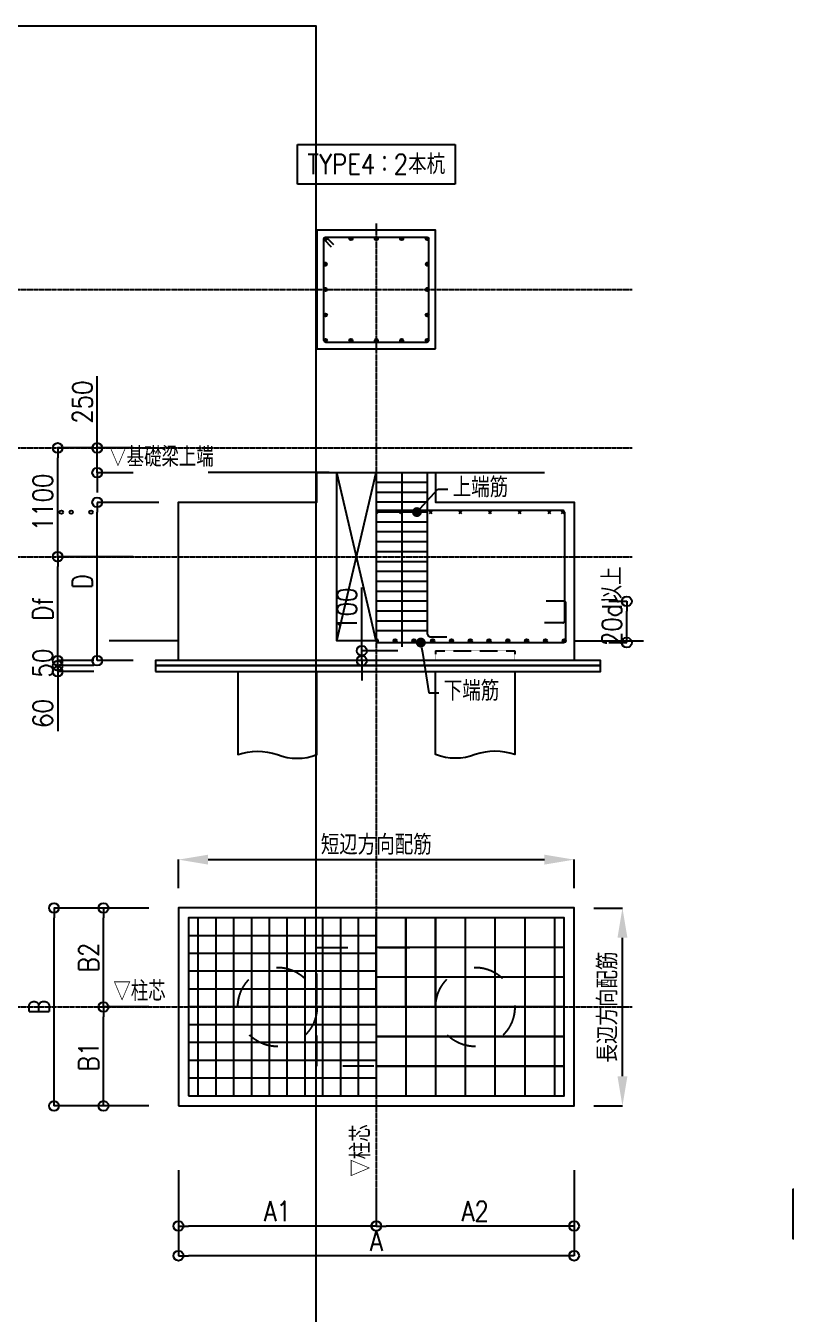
# Model space of a CAD drawing. Extents: x -668440 to 1010955, y -1678500 to 210463.
# Drawn here: x -298890 to -260091, y -72071 to -6962 of the extents above; entities that cross this region are included whole.
import ezdxf
from ezdxf import colors
from ezdxf.entities.mleader import LeaderData, LeaderLine
from ezdxf.enums import TextEntityAlignment as Align
from ezdxf.math import Vec2, Vec3

# ---------------------------------------------------------------- set-up
doc = ezdxf.new("R2010")
doc.units = 0
doc.header["$MEASUREMENT"] = 0
for name, pattern in [('CENTER', [2, 1.25, -0.25, 0.25, -0.25]), ('DASHED1', [2.5, 1.25, -1.25]), ('DASHED2', [0.375, 0.25, -0.125])]:
    doc.linetypes.add(name, pattern=pattern)
doc.layers.get('0').update_dxf_attribs({"color": 3, "linetype": 'CONTINUOUS'})
doc.layers.get('Defpoints').update_dxf_attribs({"color": 251, "linetype": 'CONTINUOUS'})
for name, color, linetype in [('Bフーチング', 6, 'CONTINUOUS'), ('B杭', 1, 'CONTINUOUS'), ('RC大梁', 7, 'CONTINUOUS'), ('RC柱', 7, 'CONTINUOUS'), ('RC鉄筋', 4, 'CONTINUOUS'), ('RC鉄筋文字', 4, 'CONTINUOUS'), ('寸法', 3, 'CONTINUOUS'), ('通り芯', 3, 'CENTER')]:
    doc.layers.add(name, color=color, linetype=linetype)
doc.styles.add('DRACAD', font='txt', dxfattribs={"width": 0.85, "bigfont": 'extfont2'})
doc.dimstyles.new('MYDIM', dxfattribs={"dimtxt": 120, "dimasz": 20, "dimexe": 1.25, "dimexo": 50, "dimgap": 50, "dimtad": 1, "dimdec": 4, "dimdsep": 46, "dimtxsty": 'DRACAD', "dimblk": 'ORIGIN', "dimcen": 2.5, "dimadec": 0, "dimazin": 0, "dimtfac": 1, "dimtdec": 4, "dimtmove": 0, "dimatfit": 3, "dimfxl": 1, "dimtolj": 1, "dimtzin": 0, "dimarcsym": 0})

# ---------------------------------------------------------------- blocks, each defined once
blk = doc.blocks.new('_ORIGIN')
at = {"color": 0, "linetype": 'ByBlock', "lineweight": -2}
blk.add_line((0, 0), (-1, 0), dxfattribs=at)
blk.add_circle((0, 0), 0.5, dxfattribs=at)
blk = doc.blocks.new('*D9572')
at = {"layer": 'Defpoints', "color": 0}
for p in [(-147399, -38594), (-146835, -38594), (-146835, -38694)]:
    blk.add_point(p, dxfattribs=at)
at = {"layer": '寸法', "color": 0, "lineweight": -2}
for p, q in [((-147399, -38494), (-147399, -37954)), ((-147035, -38594), (-147400, -38594)), ((-147399, -38694), (-147399, -38594)), ((-147035, -38694), (-147400, -38694)), ((-147399, -38794), (-147399, -38894))]:
    blk.add_line(p, q, dxfattribs=at)
at = {"layer": '寸法', "color": 0, "linetype": 'ByBlock', "lineweight": -2, "xscale": 100, "yscale": 100, "zscale": 100}
for p, rotation in [((-147399, -38594), 270), ((-147399, -38694), 90)]:
    blk.add_blockref('_ORIGIN', p, dxfattribs=dict(at, rotation=rotation))
at = {"layer": '寸法', "color": 0, "insert": (-147549, -38174), "char_height": 200, "attachment_point": 5, "rotation": 90, "style": 'DRACAD'}
blk.add_mtext('\\A1;100', dxfattribs=at)
blk = doc.blocks.new('*D9573')
at = {"layer": 'Defpoints', "color": 0}
for p in [(-145101, -38094), (-144720, -38094), (-145103, -38511)]:
    blk.add_point(p, dxfattribs=at)
at = {"layer": '寸法', "color": 0, "lineweight": -2}
for p, q in [((-144901, -38094), (-144718, -38094)), ((-144720, -38411), (-144720, -38194)), ((-144903, -38511), (-144718, -38511))]:
    blk.add_line(p, q, dxfattribs=at)
at = {"layer": '寸法', "color": 0, "linetype": 'ByBlock', "lineweight": -2, "xscale": 100, "yscale": 100, "zscale": 100}
for p, rotation in [((-144720, -38094), 90.00000009832621), ((-144720, -38511), 270.0000000983262)]:
    blk.add_blockref('_ORIGIN', p, dxfattribs=dict(at, rotation=rotation))
at = {"layer": '寸法', "color": 0, "insert": (-144870, -38144), "char_height": 200, "attachment_point": 5, "rotation": 90, "style": 'DRACAD'}
blk.add_mtext('\\A1;20d以上', dxfattribs=at)
blk = doc.blocks.new('*D9574')
at = {"layer": 'Defpoints', "color": 0}
for p in [(-145253, -40705), (-149253, -41194), (-145253, -41194)]:
    blk.add_point(p, dxfattribs=at)
at = {"layer": 'RC鉄筋文字', "color": 0, "lineweight": -2}
for p, q in [((-149253, -40994), (-149253, -40704)), ((-148953, -40705), (-145553, -40705)), ((-145253, -40994), (-145253, -40704))]:
    blk.add_line(p, q, dxfattribs=at)
at = {"layer": 'RC鉄筋文字', "color": 0}
for points in [[(-148953, -40655), (-148953, -40755), (-149253, -40705)], [(-145553, -40755), (-145553, -40655), (-145253, -40705)]]:
    blk.add_solid(points, dxfattribs=at)
at = {"layer": 'RC鉄筋文字', "color": 0, "insert": (-147253, -40555), "char_height": 200, "attachment_point": 5, "style": 'DRACAD'}
blk.add_mtext('\\A1;短辺方向配筋', dxfattribs=at)
blk = doc.blocks.new('*D9575')
at = {"layer": 'Defpoints', "color": 0}
for p in [(-149253, -43594), (-145253, -43594), (-149253, -44708)]:
    blk.add_point(p, dxfattribs=at)
at = {"layer": '寸法', "color": 0, "lineweight": -2}
for p, q in [((-149253, -43844), (-149253, -44709)), ((-145253, -43844), (-145253, -44709)), ((-145353, -44708), (-149153, -44708))]:
    blk.add_line(p, q, dxfattribs=at)
at = {"layer": '寸法', "color": 0, "linetype": 'ByBlock', "lineweight": -2, "xscale": 100, "yscale": 100, "zscale": 100, "rotation": 180}
blk.add_blockref('_ORIGIN', (-149253, -44708), dxfattribs=at)
at = {"layer": '寸法', "color": 0, "linetype": 'ByBlock', "lineweight": -2, "xscale": 100, "yscale": 100, "zscale": 100}
blk.add_blockref('_ORIGIN', (-145253, -44708), dxfattribs=at)
at = {"layer": '寸法', "color": 0, "insert": (-147253, -44558), "char_height": 200, "attachment_point": 5, "style": 'DRACAD'}
blk.add_mtext('\\A1;A', dxfattribs=at)
blk = doc.blocks.new('*D9576')
at = {"layer": 'Defpoints', "color": 0}
for p in [(-147253, -43794), (-145253, -43794), (-147253, -44408)]:
    blk.add_point(p, dxfattribs=at)
at = {"layer": '寸法', "color": 0, "lineweight": -2}
for p, q in [((-147253, -44044), (-147253, -44409)), ((-145253, -44044), (-145253, -44409)), ((-145353, -44408), (-147153, -44408))]:
    blk.add_line(p, q, dxfattribs=at)
at = {"layer": '寸法', "color": 0, "linetype": 'ByBlock', "lineweight": -2, "xscale": 100, "yscale": 100, "zscale": 100, "rotation": 180}
blk.add_blockref('_ORIGIN', (-147253, -44408), dxfattribs=at)
at = {"layer": '寸法', "color": 0, "linetype": 'ByBlock', "lineweight": -2, "xscale": 100, "yscale": 100, "zscale": 100}
blk.add_blockref('_ORIGIN', (-145253, -44408), dxfattribs=at)
at = {"layer": '寸法', "color": 0, "insert": (-146253, -44258), "char_height": 200, "attachment_point": 5, "style": 'DRACAD'}
blk.add_mtext('\\A1;A2', dxfattribs=at)
blk = doc.blocks.new('*D9577')
at = {"layer": 'Defpoints', "color": 0}
for p in [(-149253, -43794), (-147253, -43794), (-149253, -44408)]:
    blk.add_point(p, dxfattribs=at)
at = {"layer": '寸法', "color": 0, "lineweight": -2}
for p, q in [((-149253, -44044), (-149253, -44409)), ((-147253, -44044), (-147253, -44409)), ((-147353, -44408), (-149153, -44408))]:
    blk.add_line(p, q, dxfattribs=at)
at = {"layer": '寸法', "color": 0, "linetype": 'ByBlock', "lineweight": -2, "xscale": 100, "yscale": 100, "zscale": 100, "rotation": 180}
blk.add_blockref('_ORIGIN', (-149253, -44408), dxfattribs=at)
at = {"layer": '寸法', "color": 0, "linetype": 'ByBlock', "lineweight": -2, "xscale": 100, "yscale": 100, "zscale": 100}
blk.add_blockref('_ORIGIN', (-147253, -44408), dxfattribs=at)
at = {"layer": '寸法', "color": 0, "insert": (-148253, -44258), "char_height": 200, "attachment_point": 5, "style": 'DRACAD'}
blk.add_mtext('\\A1;\\A1;A1', dxfattribs=at)
blk = doc.blocks.new('*D9578')
at = {"layer": 'Defpoints', "color": 0}
for p in [(-145253, -41194), (-144764, -41194), (-145253, -43194)]:
    blk.add_point(p, dxfattribs=at)
at = {"layer": 'RC鉄筋文字', "color": 0, "lineweight": -2}
for p, q in [((-145053, -41194), (-144763, -41194)), ((-144764, -42894), (-144764, -41494)), ((-145053, -43194), (-144763, -43194))]:
    blk.add_line(p, q, dxfattribs=at)
at = {"layer": 'RC鉄筋文字', "color": 0}
for points in [[(-144714, -41494), (-144814, -41494), (-144764, -41194)], [(-144814, -42894), (-144714, -42894), (-144764, -43194)]]:
    blk.add_solid(points, dxfattribs=at)
at = {"layer": 'RC鉄筋文字', "color": 0, "insert": (-144914, -42194), "char_height": 200, "attachment_point": 5, "rotation": 90, "style": 'DRACAD'}
blk.add_mtext('\\A1;\\A1;長辺方向配筋', dxfattribs=at)
blk = doc.blocks.new('*D9579')
at = {"layer": 'Defpoints', "color": 0}
for p in [(-150511, -41194), (-148553, -41194), (-148553, -43194)]:
    blk.add_point(p, dxfattribs=at)
at = {"layer": '寸法', "color": 0, "lineweight": -2}
for p, q in [((-149553, -41194), (-150512, -41194)), ((-150511, -43094), (-150511, -41294)), ((-149553, -43194), (-150512, -43194))]:
    blk.add_line(p, q, dxfattribs=at)
at = {"layer": '寸法', "color": 0, "linetype": 'ByBlock', "lineweight": -2, "xscale": 100, "yscale": 100, "zscale": 100}
for p, rotation in [((-150511, -41194), 90), ((-150511, -43194), 270)]:
    blk.add_blockref('_ORIGIN', p, dxfattribs=dict(at, rotation=rotation))
at = {"layer": '寸法', "color": 0, "insert": (-150661, -42194), "char_height": 200, "attachment_point": 5, "rotation": 90, "style": 'DRACAD'}
blk.add_mtext('\\A1;B', dxfattribs=at)
blk = doc.blocks.new('*D9580')
at = {"layer": 'Defpoints', "color": 0}
for p in [(-150011, -41194), (-148553, -41194), (-148553, -42194)]:
    blk.add_point(p, dxfattribs=at)
at = {"layer": '寸法', "color": 0, "lineweight": -2}
for p, q in [((-149553, -41194), (-150012, -41194)), ((-150011, -42094), (-150011, -41294)), ((-149553, -42194), (-150012, -42194))]:
    blk.add_line(p, q, dxfattribs=at)
at = {"layer": '寸法', "color": 0, "linetype": 'ByBlock', "lineweight": -2, "xscale": 100, "yscale": 100, "zscale": 100}
for p, rotation in [((-150011, -41194), 90), ((-150011, -42194), 270)]:
    blk.add_blockref('_ORIGIN', p, dxfattribs=dict(at, rotation=rotation))
at = {"layer": '寸法', "color": 0, "insert": (-150161, -41694), "char_height": 200, "attachment_point": 5, "rotation": 90, "style": 'DRACAD'}
blk.add_mtext('\\A1;B2', dxfattribs=at)
blk = doc.blocks.new('*D9581')
at = {"layer": 'Defpoints', "color": 0}
for p in [(-150011, -42194), (-148553, -42194), (-148553, -43194)]:
    blk.add_point(p, dxfattribs=at)
at = {"layer": '寸法', "color": 0, "lineweight": -2}
for p, q in [((-149553, -42194), (-150012, -42194)), ((-150011, -43094), (-150011, -42294)), ((-149553, -43194), (-150012, -43194))]:
    blk.add_line(p, q, dxfattribs=at)
at = {"layer": '寸法', "color": 0, "linetype": 'ByBlock', "lineweight": -2, "xscale": 100, "yscale": 100, "zscale": 100}
for p, rotation in [((-150011, -42194), 90), ((-150011, -43194), 270)]:
    blk.add_blockref('_ORIGIN', p, dxfattribs=dict(at, rotation=rotation))
at = {"layer": '寸法', "color": 0, "insert": (-150161, -42694), "char_height": 200, "attachment_point": 5, "rotation": 90, "style": 'DRACAD'}
blk.add_mtext('\\A1;\\A1;B1', dxfattribs=at)
blk = doc.blocks.new('_DOT')
at = {"color": 0, "linetype": 'ByBlock'}
blk.add_line((-0.5, 0), (-1, 0), dxfattribs=at)
at = {"color": 0, "linetype": 'ByBlock', "const_width": 0.5}
blk.add_lwpolyline([(-0.25, 0, 1), (0.25, 0, 1)], format="xyb", close=True, dxfattribs=at)
blk = doc.blocks.new('*D9585')
at = {"layer": 'Defpoints', "color": 0}
for p in [(-150074, -36544), (-149510, -36544), (-149510, -36794)]:
    blk.add_point(p, dxfattribs=at)
at = {"layer": '寸法', "color": 0, "lineweight": -2}
for p, q in [((-150074, -36444), (-150074, -35819)), ((-149710, -36544), (-150075, -36544)), ((-150074, -36794), (-150074, -36544)), ((-149710, -36794), (-150075, -36794)), ((-150074, -36894), (-150074, -36994))]:
    blk.add_line(p, q, dxfattribs=at)
at = {"layer": '寸法', "color": 0, "linetype": 'ByBlock', "lineweight": -2, "xscale": 100, "yscale": 100, "zscale": 100}
for p, rotation in [((-150074, -36544), 270), ((-150074, -36794), 90)]:
    blk.add_blockref('_ORIGIN', p, dxfattribs=dict(at, rotation=rotation))
at = {"layer": '寸法', "color": 0, "insert": (-150224, -36081), "char_height": 200, "attachment_point": 5, "rotation": 90, "style": 'DRACAD'}
blk.add_mtext('\\A1;250', dxfattribs=at)
blk = doc.blocks.new('*D9598')
at = {"layer": 'Defpoints', "color": 0}
for p in [(-150074, -37094), (-149253, -37094), (-149510, -38694)]:
    blk.add_point(p, dxfattribs=at)
at = {"layer": '寸法', "color": 0, "lineweight": -2}
for p, q in [((-149453, -37094), (-150075, -37094)), ((-150074, -38594), (-150074, -37194)), ((-149710, -38694), (-150075, -38694))]:
    blk.add_line(p, q, dxfattribs=at)
at = {"layer": '寸法', "color": 0, "linetype": 'ByBlock', "lineweight": -2, "xscale": 100, "yscale": 100, "zscale": 100}
for p, rotation in [((-150074, -37094), 90), ((-150074, -38694), 270)]:
    blk.add_blockref('_ORIGIN', p, dxfattribs=dict(at, rotation=rotation))
at = {"layer": '寸法', "color": 0, "insert": (-150224, -37894), "char_height": 200, "attachment_point": 5, "rotation": 90, "style": 'DRACAD'}
blk.add_mtext('\\A1;D', dxfattribs=at)
blk = doc.blocks.new('*D9599')
at = {"layer": 'Defpoints', "color": 0}
for p in [(-150474, -38694), (-149910, -38694), (-149910, -38744)]:
    blk.add_point(p, dxfattribs=at)
at = {"layer": '寸法', "color": 0, "lineweight": -2}
for p, q in [((-150474, -38594), (-150474, -38494)), ((-150110, -38694), (-150475, -38694)), ((-150110, -38744), (-150475, -38744)), ((-150474, -38744), (-150474, -38694)), ((-150474, -38844), (-150474, -38944))]:
    blk.add_line(p, q, dxfattribs=at)
at = {"layer": '寸法', "color": 0, "linetype": 'ByBlock', "lineweight": -2, "xscale": 100, "yscale": 100, "zscale": 100}
for p, rotation in [((-150474, -38694), 270), ((-150474, -38744), 90)]:
    blk.add_blockref('_ORIGIN', p, dxfattribs=dict(at, rotation=rotation))
at = {"layer": '寸法', "color": 0, "insert": (-150624, -38719), "char_height": 200, "attachment_point": 5, "rotation": 90, "style": 'DRACAD'}
blk.add_mtext('\\A1;50', dxfattribs=at)
blk = doc.blocks.new('*D9600')
at = {"layer": 'Defpoints', "color": 0}
for p in [(-150474, -38744), (-149910, -38744), (-149910, -38804)]:
    blk.add_point(p, dxfattribs=at)
at = {"layer": '寸法', "color": 0, "lineweight": -2}
for p, q in [((-150474, -38644), (-150474, -38544)), ((-150110, -38744), (-150475, -38744)), ((-150110, -38804), (-150475, -38804)), ((-150474, -38804), (-150474, -38744)), ((-150474, -38904), (-150474, -39405))]:
    blk.add_line(p, q, dxfattribs=at)
at = {"layer": '寸法', "color": 0, "linetype": 'ByBlock', "lineweight": -2, "xscale": 100, "yscale": 100, "zscale": 100}
for p, rotation in [((-150474, -38744), 270), ((-150474, -38804), 90)]:
    blk.add_blockref('_ORIGIN', p, dxfattribs=dict(at, rotation=rotation))
at = {"layer": '寸法', "color": 0, "insert": (-150624, -39228), "char_height": 200, "attachment_point": 5, "rotation": 90, "style": 'DRACAD'}
blk.add_mtext('\\A1;60', dxfattribs=at)
blk = doc.blocks.new('*D9601')
at = {"layer": 'Defpoints', "color": 0}
for p in [(-150474, -36544), (-149910, -36544), (-149510, -37644)]:
    blk.add_point(p, dxfattribs=at)
at = {"layer": '寸法', "color": 0, "lineweight": -2}
for p, q in [((-150110, -36544), (-150475, -36544)), ((-150474, -37544), (-150474, -36644)), ((-149710, -37644), (-150475, -37644))]:
    blk.add_line(p, q, dxfattribs=at)
at = {"layer": '寸法', "color": 0, "linetype": 'ByBlock', "lineweight": -2, "xscale": 100, "yscale": 100, "zscale": 100}
for p, rotation in [((-150474, -36544), 90), ((-150474, -37644), 270)]:
    blk.add_blockref('_ORIGIN', p, dxfattribs=dict(at, rotation=rotation))
at = {"layer": '寸法', "color": 0, "insert": (-150624, -37094), "char_height": 200, "attachment_point": 5, "rotation": 90, "style": 'DRACAD'}
blk.add_mtext('\\A1;1100', dxfattribs=at)
blk = doc.blocks.new('*D9602')
at = {"layer": 'Defpoints', "color": 0}
for p in [(-150474, -37644), (-149510, -37644), (-149910, -38694)]:
    blk.add_point(p, dxfattribs=at)
at = {"layer": '寸法', "color": 0, "lineweight": -2}
for p, q in [((-149710, -37644), (-150475, -37644)), ((-150474, -38594), (-150474, -37744)), ((-150110, -38694), (-150475, -38694))]:
    blk.add_line(p, q, dxfattribs=at)
at = {"layer": '寸法', "color": 0, "linetype": 'ByBlock', "lineweight": -2, "xscale": 100, "yscale": 100, "zscale": 100}
for p, rotation in [((-150474, -37644), 90), ((-150474, -38694), 270)]:
    blk.add_blockref('_ORIGIN', p, dxfattribs=dict(at, rotation=rotation))
at = {"layer": '寸法', "color": 0, "insert": (-150624, -38169), "char_height": 200, "attachment_point": 5, "rotation": 90, "style": 'DRACAD'}
blk.add_mtext('\\A1;Df', dxfattribs=at)
blk = doc.blocks.new('基礎配筋図')
at = {"layer": 'Bフーチング'}
blk.add_line((-147252.56369, -36793.63722), (-147252.56369, -38493.63722), dxfattribs=at)
blk.add_lwpolyline([(-149252.56369, -38693.63722), (-149252.56369, -37093.63722), (-147852.56369, -37093.63722), (-147852.56369, -36793.63722), (-146652.56369, -36793.63722), (-146652.56369, -37093.63722), (-145252.56369, -37093.63722), (-145252.56369, -38693.63722)], dxfattribs=at)
for points in [[(-149485.48366, -38743.63722), (-144985.48366, -38743.63722), (-144985.48366, -38693.63722), (-149485.48366, -38693.63722)], [(-149485.48366, -38803.63722), (-144985.48366, -38803.63722), (-144985.48366, -38743.63722), (-149485.48366, -38743.63722)], [(-149252.56369, -43193.63722), (-145252.56369, -43193.63722), (-145252.56369, -41193.63722), (-149252.56369, -41193.63722)]]:
    blk.add_lwpolyline(points, close=True, dxfattribs=at)
at = {"layer": 'B杭', "linetype": 'DASHED2'}
for p, q in [((-146652.56369, -38593.63722), (-145852.56369, -38593.63722)), ((-146652.56369, -38593.63722), (-146652.56369, -38693.63722)), ((-145852.56369, -38593.63722), (-145852.56369, -38693.63722))]:
    blk.add_line(p, q, dxfattribs=at)
at = {"layer": 'B杭'}
for points in [[(-148652.56369, -38803.63722), (-148652.56369, -39643.63722, -0.1682991174), (-148252.56369, -39643.63722, 0.182310127), (-147852.56369, -39643.63722), (-147852.56369, -38803.63722)], [(-145852.56369, -38803.63722), (-145852.56369, -39643.63722, 0.1682991174), (-146252.56369, -39643.63722, -0.182310127), (-146652.56369, -39643.63722), (-146652.56369, -38803.63722)]]:
    blk.add_lwpolyline(points, format="xyb", dxfattribs=at)
at = {"layer": 'B杭', "linetype": 'DASHED1', "ltscale": 250}
for centre in [(-148252.56369, -42193.63722), (-146252.56369, -42193.63722)]:
    blk.add_circle(centre, 400, dxfattribs=at)
at = {"layer": 'Defpoints'}
blk.add_lwpolyline([(-167865.36242, -32277.43891), (-147865.36242, -32277.43891), (-147865.36242, -59147.64202), (-167865.36242, -59147.64202)], close=True, dxfattribs=at)
blk.add_lwpolyline([(-143042.75779, -44536.81391), (-143037.08003, -44536.81391), (-143037.08003, -44036.81391), (-143042.75779, -44036.81391)], dxfattribs=at)
at = {"layer": 'Defpoints', "linetype": 'Continuous'}
for centre in [(-150437.08003, -37193.63722), (-150337.08003, -37193.63722), (-150137.08003, -37193.63722)]:
    blk.add_circle(centre, 17.5, dxfattribs=at)
at = {"layer": 'RC大梁'}
for p, q in [((-147727.56369, -36793.75986), (-148952.46045, -36793.75986)), ((-147252.56369, -38493.63722), (-147652.56369, -36793.63722)), ((-147652.56369, -38493.63722), (-147252.56369, -36793.63722)), ((-146777.56369, -36793.75986), (-145552.66694, -36793.75986)), ((-149252.56369, -38493.75986), (-149952.46045, -38493.75986)), ((-145252.56369, -38493.63722), (-144552.66694, -38493.63722))]:
    blk.add_line(p, q, dxfattribs=at)
blk.add_lwpolyline([(-147252.56369, -38493.63722), (-147652.56369, -38493.63722), (-147652.56369, -36793.63722), (-147252.56369, -36793.63722)], close=True, dxfattribs=at)
at = {"layer": 'RC柱'}
blk.add_lwpolyline([(-146652.56369, -35543.63722), (-146652.56369, -34343.63722), (-147852.56369, -34343.63722), (-147852.56369, -35543.63722)], close=True, dxfattribs=at)
at = {"layer": 'RC柱', "linetype": 'DASHED1', "ltscale": 250}
blk.add_lwpolyline([(-147852.56369, -41593.63722), (-146652.56369, -41593.63722), (-146652.56369, -42793.63722), (-147852.56369, -42793.63722)], close=True, dxfattribs=at)
at = {"layer": 'RC鉄筋'}
for p, q in [((-147782.56369, -35457.63722), (-147782.56369, -34429.63722)), ((-147778.58451, -34417.61641), (-147754.54288, -34441.65804)), ((-147778.58451, -34441.65804), (-147754.54288, -34417.61641)), ((-147766.56369, -34413.63722), (-146738.56369, -34413.63722)), ((-147521.58451, -34417.61641), (-147497.54288, -34441.65804)), ((-147521.58451, -34441.65804), (-147497.54288, -34417.61641)), ((-147264.58451, -34417.61641), (-147240.54288, -34441.65804)), ((-147264.58451, -34441.65804), (-147240.54288, -34417.61641)), ((-147007.58451, -34417.61641), (-146983.54288, -34441.65804)), ((-147007.58451, -34441.65804), (-146983.54288, -34417.61641)), ((-146750.58451, -34417.61641), (-146726.54288, -34441.65804)), ((-146750.58451, -34441.65804), (-146726.54288, -34417.61641)), ((-146722.56369, -35457.63722), (-146722.56369, -34429.63722)), ((-147754.54288, -34674.61641), (-147778.58451, -34698.65804)), ((-147778.58451, -34674.61641), (-147754.54288, -34698.65804)), ((-146726.54288, -34674.61641), (-146750.58451, -34698.65804)), ((-146750.58451, -34674.61641), (-146726.54288, -34698.65804)), ((-147754.54288, -34931.61641), (-147778.58451, -34955.65804)), ((-147778.58451, -34931.61641), (-147754.54288, -34955.65804)), ((-146726.54288, -34931.61641), (-146750.58451, -34955.65804)), ((-146750.58451, -34931.61641), (-146726.54288, -34955.65804)), ((-147754.54288, -35188.61641), (-147778.58451, -35212.65804)), ((-147778.58451, -35188.61641), (-147754.54288, -35212.65804)), ((-146726.54288, -35188.61641), (-146750.58451, -35212.65804)), ((-146750.58451, -35188.61641), (-146726.54288, -35212.65804)), ((-147778.58451, -35445.61641), (-147754.54288, -35469.65804)), ((-147778.58451, -35469.65804), (-147754.54288, -35445.61641)), ((-147766.56369, -35473.63722), (-146738.56369, -35473.63722)), ((-147521.58451, -35445.61641), (-147497.54288, -35469.65804)), ((-147521.58451, -35469.65804), (-147497.54288, -35445.61641)), ((-147264.58451, -35445.61641), (-147240.54288, -35469.65804)), ((-147264.58451, -35469.65804), (-147240.54288, -35445.61641)), ((-147007.58451, -35445.61641), (-146983.54288, -35469.65804)), ((-147007.58451, -35469.65804), (-146983.54288, -35445.61641)), ((-146750.58451, -35445.61641), (-146726.54288, -35469.65804)), ((-146750.58451, -35469.65804), (-146726.54288, -35445.61641)), ((-146995.56369, -36793.63722), (-146995.56369, -38553.63722)), ((-146738.56369, -36793.63722), (-146738.56369, -38413.63722)), ((-146738.56369, -36893.63722), (-147252.56369, -36893.63722)), ((-146738.56369, -36993.63722), (-147252.56369, -36993.63722)), ((-146738.56369, -37093.63722), (-147252.56369, -37093.63722)), ((-145368.56369, -37176.13722), (-147252.56369, -37176.13722)), ((-146738.56369, -37193.63722), (-147252.56369, -37193.63722)), ((-145351.06369, -37193.63722), (-145351.06369, -38293.63722)), ((-146738.56369, -37293.63722), (-147252.56369, -37293.63722)), ((-146738.56369, -37393.63722), (-147252.56369, -37393.63722)), ((-146738.56369, -37493.63722), (-147252.56369, -37493.63722)), ((-146738.56369, -37593.63722), (-147252.56369, -37593.63722)), ((-146738.56369, -37693.63722), (-147252.56369, -37693.63722)), ((-146738.56369, -37693.63722), (-147252.56369, -37693.63722)), ((-146738.56369, -37793.63722), (-147252.56369, -37793.63722)), ((-146738.56369, -37793.63722), (-147252.56369, -37793.63722)), ((-146738.56369, -37893.63722), (-147252.56369, -37893.63722)), ((-146738.56369, -37893.63722), (-147252.56369, -37893.63722)), ((-146738.56369, -37993.63722), (-147252.56369, -37993.63722)), ((-146738.56369, -37993.63722), (-147252.56369, -37993.63722)), ((-146738.56369, -38093.63722), (-147252.56369, -38093.63722)), ((-145350.86332, -38093.63722), (-145535.06369, -38093.63722)), ((-145335.06369, -38493.63722), (-145335.06369, -38107.113)), ((-146738.56369, -38193.63722), (-147252.56369, -38193.63722)), ((-146738.56369, -38293.63722), (-147252.56369, -38293.63722)), ((-146738.56369, -38393.63722), (-147252.56369, -38393.63722)), ((-145366.86332, -38312.16144), (-145551.06369, -38312.16144)), ((-147252.56369, -38511.13722), (-145352.52521, -38511.13718)), ((-146698.56369, -38453.63722), (-146538.56369, -38453.63722)), ((-147252.56369, -42193.63722), (-147252.56369, -41293.63722)), ((-146952.56369, -42193.63722), (-146952.56369, -41293.63722)), ((-146652.56369, -42193.63722), (-146652.56369, -41293.63722)), ((-147252.56369, -41473.63722), (-149152.56369, -41473.63722)), ((-147252.56369, -41473.63722), (-148152.56369, -41473.63722)), ((-147252.56369, -41653.63722), (-149152.56369, -41653.63722)), ((-147252.56369, -41653.63722), (-148152.56369, -41653.63722)), ((-145352.56369, -41593.63722), (-147252.56369, -41593.63722)), ((-147252.56369, -41833.63722), (-149152.56369, -41833.63722)), ((-147252.56369, -41833.63722), (-148152.56369, -41833.63722)), ((-145352.56369, -41893.63722), (-147252.56369, -41893.63722)), ((-147252.56369, -42013.63722), (-149152.56369, -42013.63722)), ((-147252.56369, -42013.63722), (-148152.56369, -42013.63722)), ((-147252.56369, -42193.63722), (-149152.56369, -42193.63722)), ((-147252.56369, -42193.63722), (-148152.56369, -42193.63722)), ((-146352.56369, -42193.63722), (-147252.56369, -42193.63722)), ((-145352.56369, -42193.63722), (-147252.56369, -42193.63722)), ((-147252.56369, -42373.63722), (-149152.56369, -42373.63722)), ((-147252.56369, -42373.63722), (-148152.56369, -42373.63722)), ((-147252.56369, -42553.63722), (-149152.56369, -42553.63722)), ((-147252.56369, -42553.63722), (-148152.56369, -42553.63722)), ((-147252.56369, -42733.63722), (-149152.56369, -42733.63722)), ((-147252.56369, -42733.63722), (-148152.56369, -42733.63722)), ((-147252.56369, -42913.63722), (-149152.56369, -42913.63722)), ((-147252.56369, -42913.63722), (-148152.56369, -42913.63722))]:
    blk.add_line(p, q, dxfattribs=at)
at = {"layer": 'RC鉄筋', "linetype": 'Continuous'}
for p, q in [((-147777.8774, -34440.95093), (-147708.01525, -34510.81308)), ((-147755.24998, -34418.32351), (-147685.38783, -34488.18566)), ((-147237.71445, -37178.78798), (-147252.56369, -37193.63722)), ((-147237.71445, -37208.48646), (-147252.56369, -37193.63722)), ((-146987.71445, -37208.48646), (-147017.41294, -37178.78798)), ((-146987.71445, -37178.78798), (-147017.41294, -37208.48646)), ((-146687.71445, -37208.48646), (-146717.41294, -37178.78798)), ((-146687.71445, -37178.78798), (-146717.41294, -37208.48646)), ((-146387.71445, -37208.48646), (-146417.41294, -37178.78798)), ((-146387.71445, -37178.78798), (-146417.41294, -37208.48646)), ((-146087.71445, -37208.48646), (-146117.41294, -37178.78798)), ((-146087.71445, -37178.78798), (-146117.41294, -37208.48646)), ((-145787.71445, -37208.48646), (-145817.41294, -37178.78798)), ((-145787.71445, -37178.78798), (-145817.41294, -37208.48646)), ((-145487.71445, -37208.48646), (-145517.41294, -37178.78798)), ((-145487.71445, -37178.78798), (-145517.41294, -37208.48646)), ((-145353.71445, -37208.48646), (-145383.41294, -37178.78798)), ((-145353.71445, -37178.78798), (-145383.41294, -37208.48646)), ((-147237.71444, -38478.78798), (-147252.56369, -38493.63722)), ((-147237.71444, -38508.48646), (-147252.56369, -38493.63722)), ((-147047.71445, -38508.48646), (-147077.41293, -38478.78798)), ((-147047.71445, -38478.78798), (-147077.41293, -38508.48646)), ((-146857.71445, -38508.48646), (-146887.41294, -38478.78797)), ((-146857.71445, -38478.78797), (-146887.41294, -38508.48646)), ((-146667.71445, -38508.48645), (-146697.41294, -38478.78796)), ((-146667.71445, -38478.78796), (-146697.41294, -38508.48645)), ((-146477.71445, -38508.48644), (-146507.41294, -38478.78795)), ((-146477.71445, -38478.78795), (-146507.41294, -38508.48644)), ((-146287.71446, -38508.48643), (-146317.41294, -38478.78795)), ((-146287.71446, -38478.78795), (-146317.41294, -38508.48643)), ((-146097.71446, -38508.48642), (-146127.41294, -38478.78794)), ((-146097.71446, -38478.78794), (-146127.41294, -38508.48642)), ((-145907.71446, -38508.48641), (-145937.41294, -38478.78793)), ((-145907.71446, -38478.78793), (-145937.41294, -38508.48641)), ((-145717.71446, -38508.48641), (-145747.41294, -38478.78792)), ((-145717.71446, -38478.78792), (-145747.41294, -38508.48641)), ((-145527.71446, -38508.4864), (-145557.41295, -38478.78791)), ((-145527.71446, -38478.78791), (-145557.41295, -38508.4864)), ((-145337.71445, -38508.48646), (-145367.41293, -38478.78798)), ((-145337.71445, -38478.78798), (-145367.41293, -38508.48646))]:
    blk.add_line(p, q, dxfattribs=at)
at = {"layer": 'RC鉄筋'}
blk.add_lwpolyline([(-149152.56369, -43093.63722), (-145352.56369, -43093.63722), (-145352.56369, -41293.63722), (-149152.56369, -41293.63722)], close=True, dxfattribs=at)
for points in [[(-149052.56369, -43093.63722), (-149052.56369, -42193.63722), (-149052.56369, -41293.63722)], [(-148872.56369, -43093.63722), (-148872.56369, -42193.63722), (-148872.56369, -41293.63722)], [(-148692.56369, -43093.63722), (-148692.56369, -42193.63722), (-148692.56369, -41293.63722)], [(-148512.56369, -43093.63722), (-148512.56369, -42193.63722), (-148512.56369, -41293.63722)], [(-148332.56369, -43093.63722), (-148332.56369, -42193.63722), (-148332.56369, -41293.63722)], [(-148152.56369, -43093.63722), (-148152.56369, -42193.63722), (-148152.56369, -41293.63722)], [(-147972.56369, -43093.63722), (-147972.56369, -42193.63722), (-147972.56369, -41293.63722)], [(-147792.56369, -43093.63722), (-147792.56369, -42193.63722), (-147792.56369, -41293.63722)], [(-147612.56369, -43093.63722), (-147612.56369, -42193.63722), (-147612.56369, -41293.63722)], [(-147432.56369, -43093.63722), (-147432.56369, -42193.63722), (-147432.56369, -41293.63722)], [(-147252.56369, -41293.63722), (-147252.56369, -42193.63722), (-147252.56369, -43093.63722)], [(-146952.56369, -41293.63722), (-146952.56369, -42193.63722), (-146952.56369, -43093.63722)], [(-146652.56369, -41293.63722), (-146652.56369, -42193.63722), (-146652.56369, -43093.63722)], [(-146352.56369, -41293.63722), (-146352.56369, -42193.63722), (-146352.56369, -43093.63722)], [(-146052.56369, -41293.63722), (-146052.56369, -42193.63722), (-146052.56369, -43093.63722)], [(-145752.56369, -41293.63722), (-145752.56369, -42193.63722), (-145752.56369, -43093.63722)], [(-145452.56369, -41293.63722), (-145452.56369, -42193.63722), (-145452.56369, -43093.63722)], [(-147252.56369, -42493.63722), (-145352.56369, -42493.63722), (-147252.56369, -42493.63722)], [(-147252.56369, -42793.63722), (-145352.56369, -42793.63722), (-147252.56369, -42793.63722)]]:
    blk.add_lwpolyline(points, dxfattribs=at)
for centre in [(-147766.56369, -34429.63722), (-147509.56369, -34429.63722), (-147252.56369, -34429.63722), (-146995.56369, -34429.63722), (-146738.56369, -34429.63722), (-147766.56369, -34686.63722), (-146738.56369, -34686.63722), (-147766.56369, -34943.63722), (-146738.56369, -34943.63722), (-147766.56369, -35200.63722), (-146738.56369, -35200.63722), (-147766.56369, -35457.63722), (-147509.56369, -35457.63722), (-147252.56369, -35457.63722), (-146995.56369, -35457.63722), (-146738.56369, -35457.63722)]:
    blk.add_circle(centre, 16, dxfattribs=at)
at = {"layer": 'RC鉄筋', "linetype": 'Continuous'}
for centre in [(-147062.56369, -38493.63722), (-146872.56369, -38493.63721), (-146682.56369, -38493.6372), (-146492.5637, -38493.6372), (-146302.5637, -38493.63719), (-146112.5637, -38493.63718), (-145922.5637, -38493.63717), (-145732.5637, -38493.63716), (-145542.5637, -38493.63715), (-145352.56369, -38493.63722)]:
    blk.add_circle(centre, 17.5, dxfattribs=at)
for centre, start, end in [((-145368.56369, -37193.63722), 0, 90.000000098), ((-147252.56369, -38493.63722), 269.999995683, 90.000004606)]:
    blk.add_arc(centre, 17.5, start, end, dxfattribs=at)
at = {"layer": 'RC鉄筋'}
for centre, radius, start, end in [((-145350.86332, -38109.63722), 16, 350.922886513, 90.000000098), ((-146698.56369, -38413.63722), 40, 180, 270.000000098), ((-145366.86332, -38296.16144), 16, 270.000000098, 9.077113683)]:
    blk.add_arc(centre, radius, start, end, dxfattribs=at)
at = {"layer": '通り芯'}
for p, q in [((-147252.56369, -34277.43891), (-147252.56369, -44408.97609)), ((-166841.66765, -34943.63722), (-144666.70489, -34943.63722)), ((-166841.66765, -36543.63722), (-144666.70489, -36543.63722)), ((-166841.66765, -37643.63722), (-144666.70489, -37643.63722)), ((-166841.66765, -42193.63722), (-144666.70489, -42193.63722))]:
    blk.add_line(p, q, dxfattribs=at)
at = {"layer": '寸法', "style": 'DRACAD', "width": 0.8}
for s, p in [('▽基礎梁上端', (-149952.46045, -36793.75986)), ('▽柱芯', (-149911.10183, -42193.63722))]:
    blk.add_text(s, height=200, dxfattribs=at).set_placement(p, align=Align.BOTTOM_LEFT)
blk.add_text('▽柱芯', height=200, rotation=90, dxfattribs=at).set_placement((-147252.56369, -43908.97609), align=Align.BOTTOM_LEFT)
at = {"layer": '寸法', "insert": (-147252.56369, -33777.43891), "char_height": 200, "attachment_point": 8, "style": 'DRACAD', "bg_fill": 16, "box_fill_scale": 1.5, "bg_fill_color": 257, "bg_fill_transparency": 0}
blk.add_mtext('TYPE4：2本杭', dxfattribs=at)
at = {"layer": 'RC鉄筋文字'}
dim = blk.add_linear_dim(base=(-145252.56369, -40705.19972), p1=(-149252.56369, -41193.63722, 12), p2=(-145252.56369, -41193.63722, 12), text='短辺方向配筋', dimstyle='MYDIM', override={"dimtxt": 200, "dimasz": 300, "dimexo": 200, "dimgap": 50, "dimtxsty": 'DRACAD', "dimsah": 1, "dimtfill": 0, "dimtfillclr": 0}, dxfattribs=at)
dim.commit()
dim.dimension.update_dxf_attribs({"geometry": '*D9574', "text_midpoint": (-147252.56369, -40705.19972), "dimtype": 160})
dim = blk.add_linear_dim(base=(-144764.12619, -41193.63722), p1=(-145252.56369, -43193.63722, 12), p2=(-145252.56369, -41193.63722, 12), angle=90, text='\\A1;長辺方向配筋', dimstyle='MYDIM', override={"dimtxt": 200, "dimasz": 300, "dimexo": 200, "dimgap": 50, "dimtxsty": 'DRACAD', "dimsah": 1, "dimtfill": 0, "dimtfillclr": 0}, dxfattribs=at)
dim.commit()
dim.dimension.update_dxf_attribs({"geometry": '*D9578', "text_midpoint": (-144764.12619, -42193.63722), "dimtype": 160})
at = {"layer": '寸法'}
for base, p1, p2, picture, middle in [((-150073.55357, -36543.63722), (-149510.11607, -36793.63722, 12), (-149510.11607, -36543.63722, 12), '*D9585', (-150223.55357, -36081.13722)), ((-150473.55357, -36543.63722), (-149510.11607, -37643.63722, 12), (-149910.11607, -36543.63722, 12), '*D9601', (-150623.55357, -37093.63722))]:
    dim = blk.add_linear_dim(base=base, p1=p1, p2=p2, angle=90, dimstyle='MYDIM', override={"dimtxt": 200, "dimasz": 100, "dimexo": 200, "dimgap": 50, "dimtad": 1, "dimjust": 0, "dimtmove": 0}, dxfattribs=at)
    dim.commit()
    dim.dimension.update_dxf_attribs({"geometry": picture, "text_midpoint": middle})
for base, p1, p2, text, picture, middle in [((-150073.55357, -37093.63722), (-149510.11607, -38693.63722, 12), (-149252.56369, -37093.63722, 12), 'D', '*D9598', (-150223.55357, -37893.63722)), ((-150473.55357, -37643.63722), (-149910.11607, -38693.63722, 12), (-149510.11607, -37643.63722, 12), 'Df', '*D9602', (-150623.55357, -38168.63722))]:
    dim = blk.add_linear_dim(base=base, p1=p1, p2=p2, angle=90, text=text, dimstyle='MYDIM', override={"dimtxt": 200, "dimasz": 100, "dimexo": 200, "dimgap": 50, "dimtad": 1, "dimjust": 0, "dimtxsty": 'DRACAD', "dimtmove": 0, "dimtfill": 0, "dimtfillclr": 0}, dxfattribs=at)
    dim.commit()
    dim.dimension.update_dxf_attribs({"geometry": picture, "text_midpoint": middle})
for base, p1, p2, angle, text, override, picture, middle in [((-144719.51369, -38093.63722), (-145102.65119, -38511.137, 12), (-145101.06369, -38093.63722, 12), 90.000000098, '20d以上', {"dimtxt": 200, "dimasz": 100, "dimexo": 200, "dimgap": 50}, '*D9573', (-144719.51369, -38143.63722)), ((-150511.10183, -41193.63722), (-148552.56369, -43193.63722, 12), (-148552.56369, -41193.63722, 12), 90, 'B', {"dimtxt": 200, "dimasz": 100, "dimexo": 1000, "dimgap": 50, "dimtxsty": 'DRACAD', "dimtfill": 0, "dimtfillclr": 0}, '*D9579', (-150511.10183, -42193.63722)), ((-150011.10183, -41193.63722), (-148552.56369, -42193.63722, 12), (-148552.56369, -41193.63722, 12), 90, 'B2', {"dimtxt": 200, "dimasz": 100, "dimexo": 1000, "dimgap": 50, "dimtxsty": 'DRACAD', "dimtfill": 0, "dimtfillclr": 0}, '*D9580', (-150011.10183, -41693.63722)), ((-150011.10183, -42193.63722), (-148552.56369, -43193.63722, 12), (-148552.56369, -42193.63722, 12), 90, '\\A1;B1', {"dimtxt": 200, "dimasz": 100, "dimexo": 1000, "dimgap": 50, "dimtxsty": 'DRACAD', "dimtfill": 0, "dimtfillclr": 0}, '*D9581', (-150011.10183, -42693.63722)), ((-149252.56369, -44707.72609), (-145252.56369, -43593.63722, 12), (-149252.56369, -43593.63722, 12), 180, 'A', {"dimtxt": 200, "dimasz": 100, "dimexo": 250, "dimgap": 50, "dimtxsty": 'DRACAD', "dimtfill": 0, "dimtfillclr": 0}, '*D9575', (-147252.56369, -44707.72609)), ((-149252.56369, -44407.72609), (-147252.56369, -43793.63722, 12), (-149252.56369, -43793.63722, 12), 180, '\\A1;A1', {"dimtxt": 200, "dimasz": 100, "dimexo": 250, "dimgap": 50, "dimtxsty": 'DRACAD', "dimtfill": 0, "dimtfillclr": 0}, '*D9577', (-148252.56369, -44407.72609)), ((-147252.56369, -44407.72609), (-145252.56369, -43793.63722, 12), (-147252.56369, -43793.63722, 12), 180, 'A2', {"dimtxt": 200, "dimasz": 100, "dimexo": 250, "dimgap": 50, "dimtxsty": 'DRACAD', "dimtmove": 0, "dimtfill": 0, "dimtfillclr": 0}, '*D9576', (-146252.56369, -44407.72609))]:
    dim = blk.add_linear_dim(base=base, p1=p1, p2=p2, angle=angle, text=text, dimstyle='MYDIM', override=override, dxfattribs=at)
    dim.commit()
    dim.dimension.update_dxf_attribs({"geometry": picture, "text_midpoint": middle, "dimtype": 160})
for base, p1, p2, override, picture, middle in [((-147398.92116, -38593.63722), (-146835.48366, -38693.63722, 12), (-146835.48366, -38593.63722, 12), {"dimtxt": 200, "dimasz": 100, "dimexo": 200, "dimgap": 50, "dimtxsty": 'DRACAD', "dimtfill": 0, "dimtfillclr": 0}, '*D9572', (-147398.92116, -38173.63722)), ((-150473.55357, -38693.63722), (-149910.11607, -38743.63722, 12), (-149910.11607, -38693.63722, 12), {"dimtxt": 200, "dimasz": 100, "dimexo": 200, "dimgap": 50}, '*D9599', (-150473.55357, -38718.63722)), ((-150473.55357, -38743.63722), (-149910.11607, -38803.63722, 12), (-149910.11607, -38743.63722, 12), {"dimtxt": 200, "dimasz": 100, "dimexo": 200, "dimgap": 50}, '*D9600', (-150473.55357, -39227.52611))]:
    dim = blk.add_linear_dim(base=base, p1=p1, p2=p2, angle=90, dimstyle='MYDIM', override=override, dxfattribs=at)
    dim.commit()
    dim.dimension.update_dxf_attribs({"geometry": picture, "text_midpoint": middle, "dimtype": 160})
at = {"layer": 'RC鉄筋文字'}
ml = blk.add_multileader_mtext('Standard', dxfattribs=at)
ml.set_content('上端筋', style='DRACAD')
ml.set_leader_properties()
ml.set_arrow_properties(name='DOT')
ml.build(insert=Vec2(0, 0))
ml.multileader.update_dxf_attribs({"dogleg_length": 100, "arrow_head_size": 100})
ctx = ml.context
ctx.base_point, ctx.char_height, ctx.arrow_head_size, ctx.landing_gap_size, ctx.plane_origin = Vec3(-146530.15525, -36962.01481), 200, 100, 50, Vec3(-543921.34587, 710649.56933)
notes = []
notes.append((ctx, [(0, (1, 1, 0), (-146630.15525, -36962.01481), (1, 0), 100, [(0, [(-146842.06373, -37192.48962)], 0, [])])]))
ctx.mtext.insert = Vec3(-146480.15525, -36842.01481)
ml = blk.add_multileader_mtext('Standard', dxfattribs=at)
ml.set_content('下端筋', style='DRACAD')
ml.set_leader_properties()
ml.set_arrow_properties(name='DOT')
ml.build(insert=Vec2(0, 0))
ml.multileader.update_dxf_attribs({"dogleg_length": 100, "arrow_head_size": 100})
ctx = ml.context
ctx.base_point, ctx.char_height, ctx.arrow_head_size, ctx.landing_gap_size, ctx.plane_origin = Vec3(-146620.15525, -39018.66236), 200, 100, 50, Vec3(-543921.34587, 708432.92177)
notes.append((ctx, [(0, (1, 1, 0), (-146720.15525, -39018.66236), (1, 0), 100, [(0, [(-146802.54445, -38511.13718)], 0, [])])]))
ctx.mtext.insert = Vec3(-146570.15525, -38898.66236)
for ctx, leaders in notes:
    for number, flags, end, landing, length, lines in leaders:
        leader = LeaderData()
        leader.index, (leader.has_last_leader_line, leader.has_dogleg_vector, leader.attachment_direction) = number, flags
        leader.last_leader_point, leader.dogleg_vector, leader.dogleg_length = Vec3(end), Vec3(landing), length
        for number, points, colour, breaks in lines:
            line = LeaderLine()
            line.index, line.vertices, line.color, line.breaks = number, Vec3.list(points), colors.encode_raw_color(colour), breaks
            leader.lines.append(line)
        ctx.leaders.append(leader)

msp = doc.modelspace()

# ---------------------------------------------------------------- block references
at = {"xscale": 5, "yscale": 5, "zscale": 5}
msp.add_blockref('基礎配筋図', (455094.50566, 154425.52164), dxfattribs=at)

doc.saveas('drawing.dxf')
